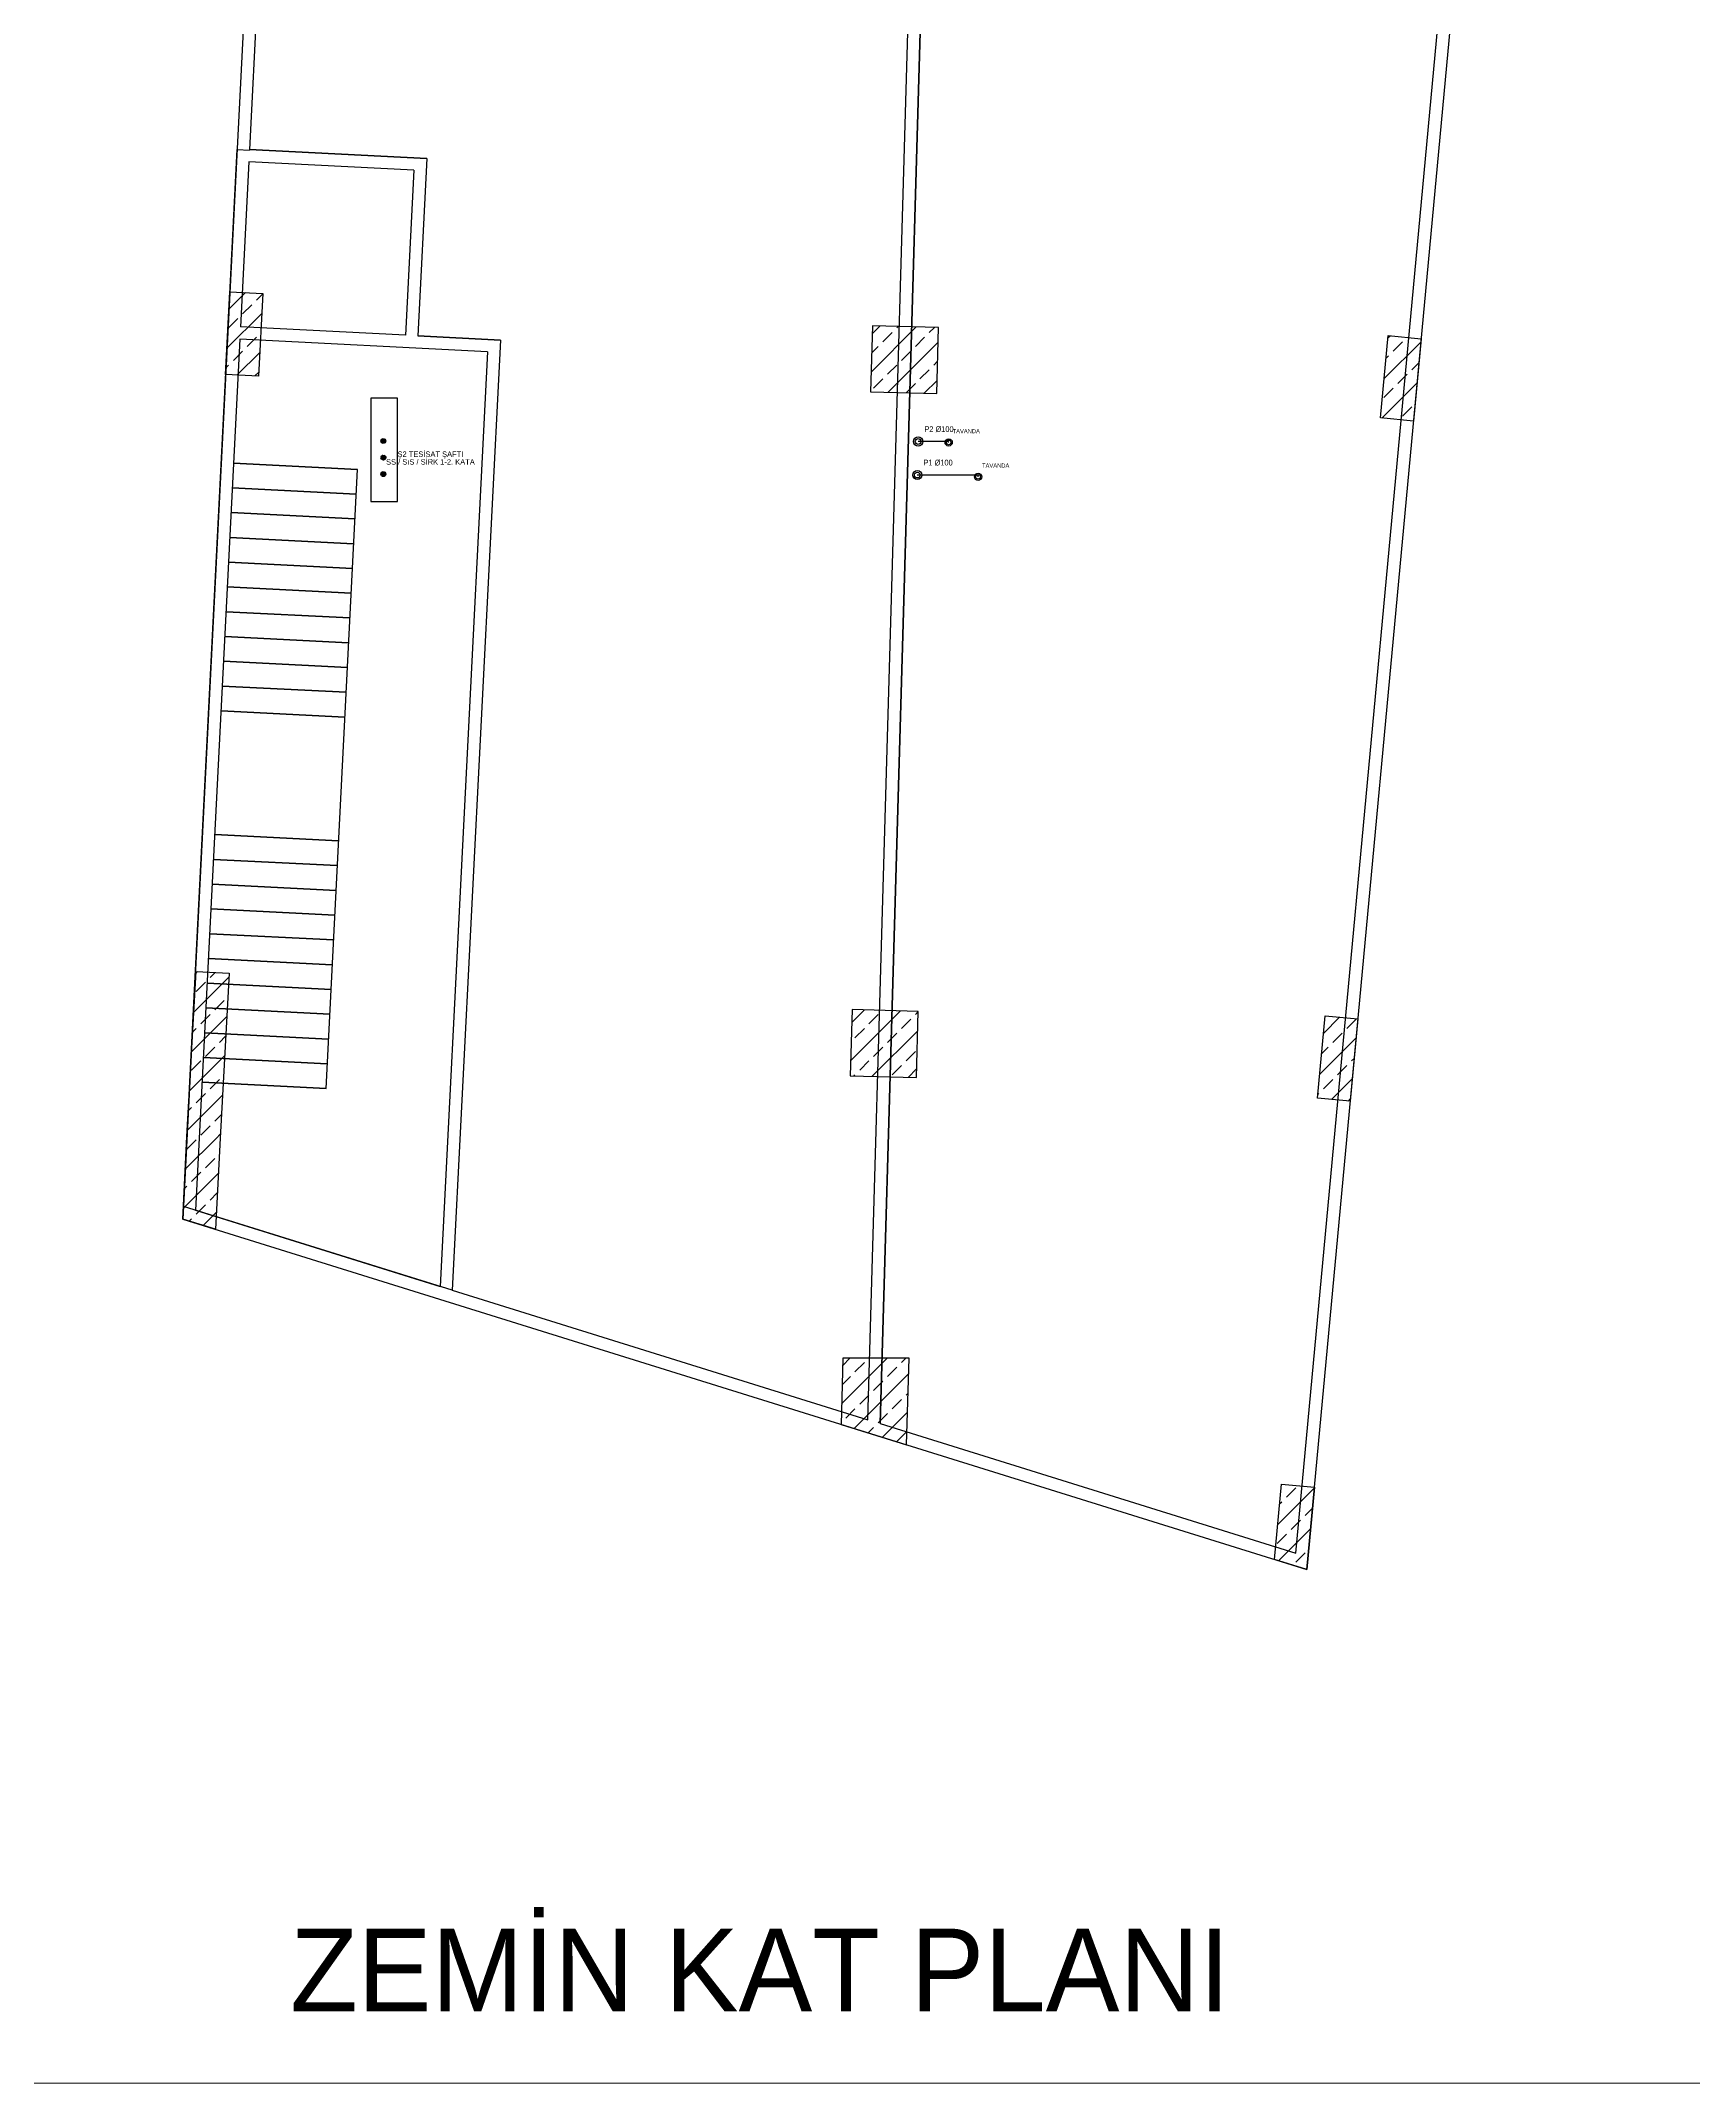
# Model space of a CAD drawing. Header units: centimetres. Extents: x 247996 to 315152, y -468471 to -440326.
# Drawn here: x 252495 to 254494, y -447827 to -445356 of the extents above; entities that cross this region are included whole.
import ezdxf
from ezdxf.enums import TextEntityAlignment as Align

# ---------------------------------------------------------------- set-up
doc = ezdxf.new("R2010")
doc.units = ezdxf.units.CM
doc.linetypes.add('0', pattern=[500, 500])
doc.linetypes.add('BASMA HATTI', pattern=[0.375, 0.25, -0.125])
for name, color, linetype, lineweight in [('SCOTT-ANTED', 144, 'CONTINUOUS', 0), ('SCOTT-MTY-PISSU-CAP', 211, 'CONTINUOUS', 30), ('SCOTT-MTY-SICAKSU-BORU', 1, 'BASMA HATTI', 30), ('SCOTT-MTY-SOGUKSU-BORU', 5, '0', 30)]:
    doc.layers.add(name, color=color, linetype=linetype, lineweight=lineweight)
for name, color, linetype in [('SCOTT-MKDU0', 50, 'CONTINUOUS'), ('SCOTT-MTY-PISSU-BORU', 6, 'PIS'), ('SCOTT-MTY-PISSU-KOLON', 211, 'Continuous'), ('SCOTT-MTY-PISSU-KOLONNO', 211, 'Continuous'), ('SCOTT-MTY-SIRKULASYON-BORU', 31, 'Continuous'), ('SCOTT-MTY-TES-SAFT', 8, 'Continuous')]:
    doc.layers.add(name, color=color, linetype=linetype)
doc.styles.add('ROTAS', font='arial.ttf')
doc.linetypes.add('PIS', pattern='A,2.5,-0.09,[")",Standard,S=0.1,R=0,X=0,Y=-0.05],-0.035', length=2.625)

# ---------------------------------------------------------------- blocks, each defined once
blk = doc.blocks.new('T-KOLON-T')
blk.add_hatch(color=7).paths.add_polyline_path([(3, 0), (2.8, 1.1), (2.1, 2.1), (1.1, 2.8), (0, 3), (-1.1, 2.8), (-2.1, 2.1), (-2.8, 1.1), (-3, 0), (-2.8, -1.1), (-2.1, -2.1), (-1.1, -2.8), (0, -3), (1.1, -2.8), (2.1, -2.1), (2.8, -1.1)])
blk.add_circle((0, 0), 3)
blk = doc.blocks.new('T-KOLON-P')
for radius in [5.5, 3.5]:
    blk.add_circle((0, 0), radius)
blk = doc.blocks.new('UHFGDUHGUFDGHD')
at = {"color": 3, "lineweight": 50}
for p, q in [((556704.4, 4532504.1), (556854.4, 4532504.1)), ((556704.4, 4532474.1), (556854.4, 4532474.1)), ((556704.4, 4532444.1), (556854.4, 4532444.1)), ((556704.4, 4532414.1), (556854.4, 4532414.1)), ((556704.4, 4532384.1), (556854.4, 4532384.1)), ((556704.4, 4532354.1), (556854.4, 4532354.1)), ((556704.4, 4532354.1), (556854.4, 4532354.1)), ((556704.4, 4532324.1), (556854.4, 4532324.1)), ((556704.4, 4532294.1), (556854.4, 4532294.1)), ((556704.4, 4532264.1), (556854.4, 4532264.1)), ((556704.4, 4532234.1), (556854.4, 4532234.1)), ((556704.4, 4532204.1), (556854.4, 4532204.1)), ((556704.4, 4532054.1), (556854.4, 4532054.1)), ((556704.4, 4532024.1), (556854.4, 4532024.1)), ((556704.4, 4531994.1), (556854.4, 4531994.1)), ((556704.4, 4531964.1), (556854.4, 4531964.1)), ((556704.4, 4531934.1), (556854.4, 4531934.1)), ((556704.4, 4531904.1), (556854.4, 4531904.1)), ((556704.4, 4531904.1), (556854.4, 4531904.1)), ((556704.4, 4531874.1), (556854.4, 4531874.1)), ((556704.4, 4531844.1), (556854.4, 4531844.1)), ((556704.4, 4531814.1), (556854.4, 4531814.1)), ((556704.4, 4531784.1), (556854.4, 4531784.1)), ((556704.4, 4531754.1), (556854.4, 4531754.1))]:
    blk.add_line(p, q, dxfattribs=at)

msp = doc.modelspace()

# ---------------------------------------------------------------- linework, layer by layer
at = {"layer": 'SCOTT-ANTED'}
msp.add_line((276712.4, -447826.5), (248038.8, -447826.5), dxfattribs=at)
at = {"layer": 'SCOTT-MKDU0', "color": 8, "ltscale": 0.03}
for p, q in [((252880.7, -442852.1), (252747.1, -445487.2)), ((252853.5, -443092.8), (252666.5, -446781.3)), ((254013, -447185.5), (254387.1, -443159.5)), ((254026.3, -447205.3), (254402.2, -443160.1)), ((252828.3, -443884.8), (252747.1, -445487.2)), ((253495.3, -447024.1), (253585.3, -443884.8)), ((253495.3, -447024.1), (253585.3, -443884.8)), ((253510.2, -447028.7), (253600.3, -443884.8)), ((253600.3, -443884.8), (253510.2, -447028.7)), ((254013, -447185.5), (254319.7, -443884.8)), ((252667.2, -446765.9), (252732.1, -445487.3)), ((252732.1, -445487.3), (252747, -445488)), ((252746.3, -445502.2), (252736.2, -445702)), ((252946.1, -445512.3), (252746.3, -445502.2)), ((252961.8, -445498.1), (252747.1, -445487.2)), ((252747.1, -445487.2), (252961.8, -445498.1)), ((252747.1, -445487.2), (252961.8, -445498.1)), ((252961.8, -445498.1), (252950.9, -445712.9)), ((252961.8, -445498.1), (252950.9, -445712.9)), ((252961.8, -445498.1), (252950.9, -445712.9)), ((252946.1, -445512.3), (252935.9, -445712.1)), ((252718.1, -445759.4), (252723.2, -445659.5)), ((252722.2, -445680.5), (252742.2, -445660.5)), ((252723.2, -445659.5), (252763.1, -445661.5)), ((252738.8, -445686.3), (252750, -445675.1)), ((252755.6, -445669.5), (252763.1, -445662)), ((252763.1, -445661.5), (252758.1, -445761.4)), ((252719.8, -445727.7), (252761.9, -445685.6)), ((252721.9, -445703.2), (252733.2, -445691.9)), ((252935.9, -445712.1), (252736.2, -445702)), ((253500.8, -445700.5), (253498.5, -445780.5)), ((253499.1, -445756.6), (253553.8, -445702)), ((253500.5, -445710.4), (253510.1, -445700.8)), ((253580.7, -445702.8), (253500.8, -445700.5)), ((253530.2, -445703.2), (253531.9, -445701.4)), ((253569.5, -445708.8), (253575.6, -445702.6)), ((253578.4, -445782.7), (253580.7, -445702.8)), ((252735.4, -445716.9), (252682, -446770.5)), ((253035.1, -445732.1), (252735.4, -445716.9)), ((252744.4, -445725.6), (252755.6, -445714.4)), ((253050.8, -445717.9), (252950.9, -445712.9)), ((252950.9, -445712.9), (253050.8, -445717.9)), ((252950.9, -445712.9), (253050.8, -445717.9)), ((253050.8, -445717.9), (252992.5, -446867.3)), ((253050.8, -445717.9), (252992.5, -446867.3)), ((253050.8, -445717.9), (252992.5, -446867.3)), ((253499.8, -445733.5), (253507.7, -445725.6)), ((253513.3, -445720), (253524.6, -445708.8)), ((253519.6, -445781.1), (253580.2, -445720.5)), ((253552.6, -445725.6), (253563.8, -445714.4)), ((254115.4, -445812.1), (254124.7, -445712.5)), ((254119.9, -445764.5), (254164.3, -445720.1)), ((254124.6, -445714.9), (254126.8, -445712.7)), ((254124.7, -445712.5), (254164.5, -445716.2)), ((254130.7, -445731.2), (254141.9, -445720)), ((254164.5, -445716.2), (254155.2, -445815.8)), ((252718.7, -445751.3), (252721.9, -445748.1)), ((252727.6, -445742.5), (252738.8, -445731.2)), ((252732.4, -445760.1), (252759.5, -445732.9)), ((253035.1, -445732.1), (252977.7, -446862.7)), ((253518.9, -445759.3), (253530.2, -445748.1)), ((253535.8, -445742.5), (253547, -445731.2)), ((253575.1, -445748.1), (253579.5, -445743.6)), ((254122.2, -445739.7), (254125.1, -445736.8)), ((254153.2, -445753.7), (254161.9, -445744.9)), ((252758.1, -445761.4), (252718.1, -445759.4)), ((252753.7, -445761.2), (252758.3, -445756.6)), ((253502.1, -445776.1), (253513.3, -445764.9)), ((253541.4, -445781.7), (253552.6, -445770.5)), ((253558.2, -445764.9), (253569.5, -445753.7)), ((253563.3, -445782.3), (253578.9, -445766.7)), ((254117.1, -445812.2), (254159.6, -445769.7)), ((254119.5, -445787.4), (254130.7, -445776.1)), ((254136.3, -445770.5), (254147.6, -445759.3)), ((253498.5, -445780.5), (253578.4, -445782.7)), ((254141.9, -445809.8), (254153.2, -445798.6)), ((254155.2, -445815.8), (254115.4, -445812.1)), ((252839.7, -446623.4), (252877.7, -445874.3)), ((252671.5, -446681.5), (252682.5, -446481.7)), ((252679.8, -446531.1), (252722.2, -446488.7)), ((252682.4, -446483.6), (252684.2, -446481.8)), ((252682.5, -446481.7), (252722.4, -446483.7)), ((252699.5, -446488.9), (252705.5, -446482.9)), ((252722.4, -446483.7), (252711.5, -446683.5)), ((252682.7, -446505.8), (252693.9, -446494.6)), ((252705.1, -446528.2), (252716.3, -446517)), ((252677.2, -446578.6), (252719.6, -446536.2)), ((252688.3, -446545.1), (252699.5, -446533.8)), ((253476.2, -446527.8), (253473.9, -446607.8)), ((253474.4, -446589.6), (253534.5, -446529.5)), ((253475.8, -446543.3), (253490.9, -446528.2)), ((253556.2, -446530.1), (253476.2, -446527.8)), ((253496.5, -446545.1), (253507.7, -446533.8)), ((253535.8, -446550.7), (253547, -446539.5)), ((253552.6, -446533.8), (253556.2, -446530.3)), ((253553.9, -446610.1), (253556.2, -446530.1)), ((254038.9, -446635.1), (254048.2, -446535.5)), ((254046.3, -446556.6), (254065.7, -446537.1)), ((254048.2, -446535.5), (254088, -446539.2)), ((254074.6, -446550.7), (254085.8, -446539.5)), ((254088, -446539.2), (254078.8, -446638.8)), ((252678.5, -446554.9), (252682.7, -446550.7)), ((252710.7, -446567.5), (252718.2, -446560)), ((253479.6, -446561.9), (253490.9, -446550.7)), ((253500.4, -446608.5), (253555.5, -446553.4)), ((253518.9, -446567.5), (253530.2, -446556.3)), ((254041.8, -446606), (254086, -446561.8)), ((254057.8, -446567.5), (254069, -446556.3)), ((252674.6, -446626.1), (252716.9, -446583.7)), ((252677, -446601.2), (252688.3, -446590)), ((252693.9, -446584.4), (252705.1, -446573.1)), ((253485.3, -446601.2), (253496.5, -446590)), ((253502.1, -446584.4), (253513.3, -446573.1)), ((253541.4, -446590), (253552.6, -446578.7)), ((254044, -446581.3), (254052.1, -446573.1)), ((254080.2, -446590), (254083.7, -446586.5)), ((252699.5, -446623.6), (252710.7, -446612.4)), ((253473.9, -446607.8), (253553.9, -446610.1)), ((253478.6, -446607.9), (253479.6, -446606.8)), ((253524.6, -446606.8), (253535.8, -446595.6)), ((253544, -446609.8), (253554.2, -446599.6)), ((254046.5, -446623.6), (254057.8, -446612.4)), ((254056, -446636.6), (254081.5, -446611.2)), ((254063.4, -446606.8), (254074.6, -446595.6)), ((252672, -446673.6), (252714.3, -446631.2)), ((252682.7, -446640.5), (252693.9, -446629.3)), ((254078.8, -446638.8), (254038.9, -446635.1)), ((254039.5, -446630.7), (254040.9, -446629.3)), ((254076.5, -446638.5), (254079.2, -446635.9)), ((252673.3, -446649.9), (252677, -446646.1)), ((252705.1, -446662.9), (252713, -446655)), ((252666.5, -446781.3), (252671.5, -446681.5)), ((252669.5, -446721), (252707.2, -446683.3)), ((252671.4, -446696.6), (252682.7, -446685.4)), ((252686.4, -446682.2), (252686.4, -446682.2)), ((252686.4, -446682.2), (252686.4, -446682.2)), ((252688.3, -446679.8), (252699.5, -446668.5)), ((252711.5, -446683.5), (252705.9, -446793.6)), ((252707.2, -446683.3), (252711.7, -446678.7)), ((252693.9, -446719.1), (252705.1, -446707.8)), ((252667.1, -446768.3), (252709.3, -446726.1)), ((252677, -446735.9), (252688.3, -446724.7)), ((252668.3, -446744.6), (252671.4, -446741.5)), ((252682.7, -446775.2), (252693.9, -446764)), ((252699.5, -446758.3), (252708.1, -446749.7)), ((252666.5, -446781.3), (254026.3, -447205.3)), ((252705.9, -446793.6), (252666.5, -446781.3)), ((252992.5, -446867.3), (252667.2, -446765.9)), ((252674.1, -446783.7), (252677, -446780.8)), ((252682, -446770.5), (252977.7, -446862.7)), ((252691.2, -446789.1), (252706.9, -446773.4)), ((252992.5, -446867.3), (253495.3, -447024.1)), ((252992.5, -446867.3), (253495.3, -447024.1)), ((253465, -446949.7), (253462.7, -447029.6)), ((253463.4, -447004.7), (253518.4, -446949.7)), ((253464.7, -446958.5), (253473.5, -446949.7)), ((253545, -446949.7), (253465, -446949.7)), ((253479.6, -446966), (253490.9, -446954.8)), ((253518.9, -446971.6), (253530.2, -446960.4)), ((253535.8, -446954.8), (253540.9, -446949.7)), ((253542, -447054.3), (253545, -446949.7)), ((253464, -446981.6), (253474, -446971.6)), ((253478.5, -447034.5), (253544.5, -446968.6)), ((253502.1, -446988.5), (253513.3, -446977.2)), ((253468.4, -447022.1), (253479.6, -447010.9)), ((253485.3, -447005.3), (253496.5, -446994.1)), ((253524.6, -447010.9), (253535.8, -446999.7)), ((253541.4, -446994.1), (253543.8, -446991.7)), ((253462.7, -447027.8), (253462.8, -447027.8)), ((253462.7, -447029.6), (253542, -447054.3)), ((253495.6, -447039.9), (253502.1, -447033.4)), ((253507.7, -447027.8), (253518.9, -447016.5)), ((253510.2, -447028.7), (254013, -447185.5)), ((253510.2, -447028.7), (254013, -447185.5)), ((253512.7, -447045.2), (253543.1, -447014.8)), ((253530.2, -447050.2), (253541.4, -447039)), ((253987.1, -447193.1), (253995.5, -447102)), ((253991, -447150.6), (254035.3, -447106.3)), ((253995.5, -447102), (254035.4, -447105.7)), ((254001.6, -447117.6), (254012.9, -447106.3)), ((254035.4, -447105.7), (254026.1, -447205.3)), ((253993.3, -447125.9), (253996, -447123.2)), ((254024.1, -447140), (254033, -447131.1)), ((253991.9, -447194.6), (254030.7, -447155.8)), ((254007.2, -447156.8), (254018.5, -447145.6)), ((253990.4, -447173.7), (254001.6, -447162.5)), ((254012.9, -447196.1), (254024.1, -447184.9)), ((254026.1, -447205.3), (253987.1, -447193.1))]:
    msp.add_line(p, q, dxfattribs=at)
at = {"layer": 'SCOTT-MTY-PISSU-BORU'}
for points in [[(253592.9, -445841.7), (253592.9, -445840.6), (253556, -445840.6)], [(253628.5, -445883.3), (253628.5, -445881.2), (253554.9, -445881.2)]]:
    msp.add_lwpolyline(points, dxfattribs=at)
at = {"layer": 'SCOTT-MTY-TES-SAFT'}
msp.add_lwpolyline([(252894, -445913), (252926, -445913), (252926, -445788), (252894, -445788)], close=True, dxfattribs=at)

# ---------------------------------------------------------------- block references
at = {"layer": 'SCOTT-MKDU0', "color": 8, "ltscale": 0.03, "rotation": 357.0978192426773}
msp.add_blockref('UHFGDUHGUFDGHD', (-532747.5, -4944371.1), dxfattribs=at)
at = {"layer": 'SCOTT-MTY-PISSU-KOLON'}
for p in [(253556, -445840.6), (253554.9, -445881.2)]:
    msp.add_blockref('T-KOLON-P', p, dxfattribs=at)
at = {"layer": 'SCOTT-MTY-PISSU-KOLON', "xscale": 0.8, "yscale": 0.8}
for p in [(253592.9, -445841.7), (253628.5, -445883.3)]:
    msp.add_blockref('T-KOLON-P', p, dxfattribs=at)
at = {"layer": 'SCOTT-MTY-SICAKSU-BORU'}
msp.add_blockref('T-KOLON-T', (252909, -445860), dxfattribs=at)
at = {"layer": 'SCOTT-MTY-SIRKULASYON-BORU'}
msp.add_blockref('T-KOLON-T', (252909, -445840), dxfattribs=at)
at = {"layer": 'SCOTT-MTY-SOGUKSU-BORU'}
msp.add_blockref('T-KOLON-T', (252909, -445880), dxfattribs=at)

# ---------------------------------------------------------------- texts
at = {"layer": 'SCOTT-MKDU0', "color": 8, "ltscale": 0.03, "insert": (252796.4, -447639.7), "char_height": 100, "attachment_point": 1}
msp.add_mtext_dynamic_manual_height_columns('ZEMİN KAT PLANI', width=6918.504, gutter_width=6, heights=[0], dxfattribs=at)
at = {"layer": 'SCOTT-MTY-PISSU-CAP', "style": 'ROTAS', "width": 0.8}
for p in [(253614.2, -445828.1), (253649.8, -445869.7)]:
    msp.add_text('TAVANDA', height=5, dxfattribs=at).set_placement(p, align=Align.MIDDLE_CENTER)
at = {"layer": 'SCOTT-MTY-PISSU-KOLONNO', "style": 'ROTAS', "width": 0.8}
for s, p in [('P2 Ø100', (253581.2, -445825.6)), ('P1 Ø100', (253580.1, -445866.1))]:
    msp.add_text(s, height=7, dxfattribs=at).set_placement(p, align=Align.MIDDLE_CENTER)
at = {"layer": 'SCOTT-MTY-TES-SAFT', "style": 'ROTAS', "width": 0.8}
for s, p in [('Ş2 TESİSAT ŞAFTI', (252966, -445855.9)), ('SS / SıS / SİRK 1-2. KATA', (252966, -445865.3))]:
    msp.add_text(s, height=6.5, dxfattribs=at).set_placement(p, align=Align.MIDDLE_CENTER)

doc.saveas('drawing.dxf')
